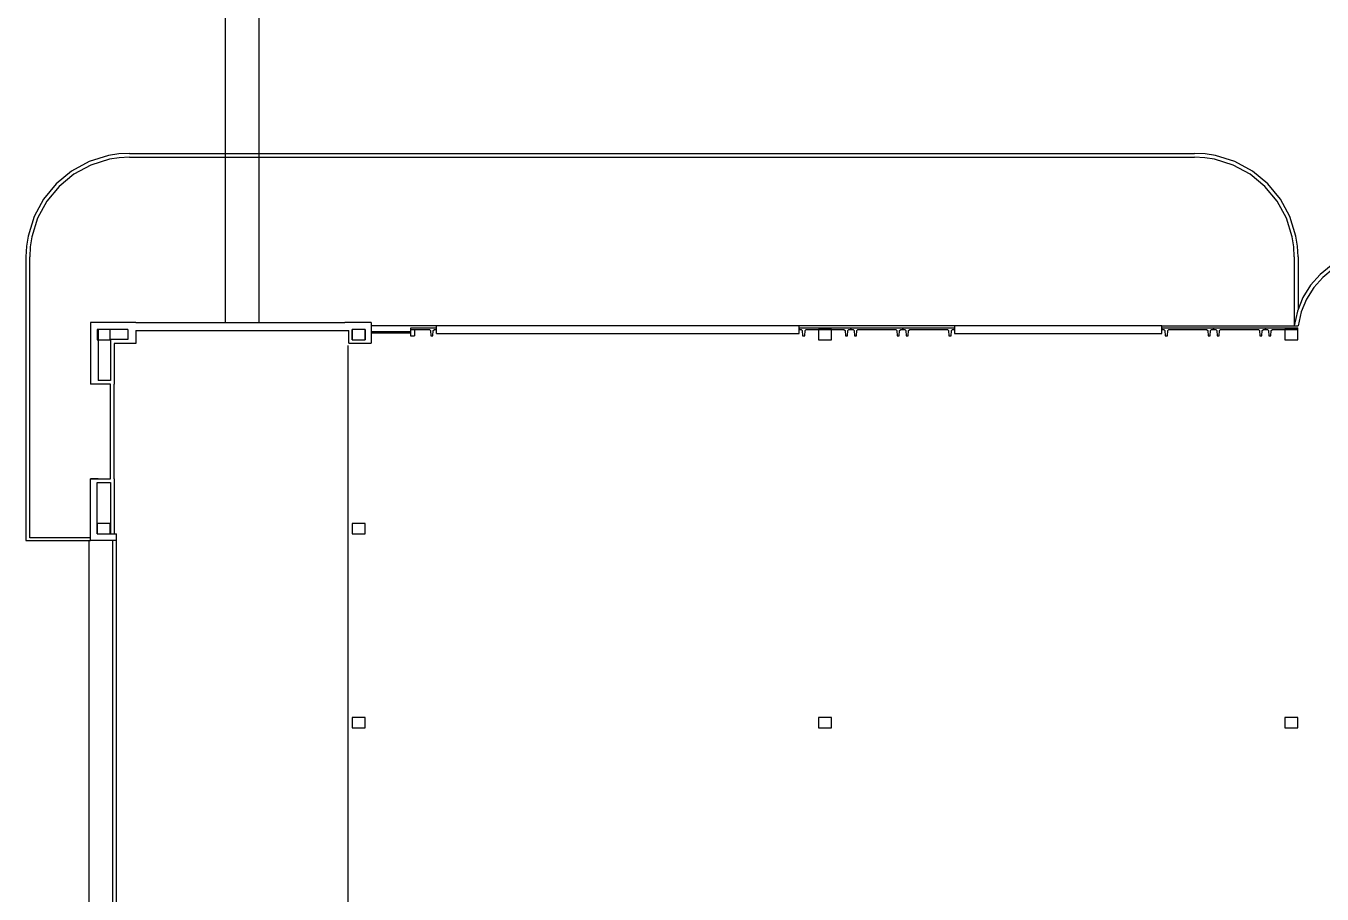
# Model space of a CAD drawing. Header units: metres. Extents: x 2 to 323, y -2 to 254.
# Drawn here: x 64.4 to 114.5, y 105.9 to 139.5 of the extents above; entities that cross this region are included whole.
import ezdxf

# ---------------------------------------------------------------- set-up
doc = ezdxf.new("R2010")
doc.units = ezdxf.units.M
doc.layers.add('REFERENCIA', color=7, linetype='Continuous')

msp = doc.modelspace()

# ---------------------------------------------------------------- linework, layer by layer
at = {"layer": 'REFERENCIA'}
for p, q in [((72.141, 142.404), (72.141, 128.021)), ((73.436, 142.404), (73.436, 128.021)), ((68.446, 134.56), (109.558, 134.56)), ((68.446, 134.56), (109.558, 134.56)), ((68.446, 134.41), (109.558, 134.41)), ((68.446, 134.41), (109.558, 134.41)), ((64.446, 130.56), (64.446, 119.6)), ((64.596, 119.711), (64.596, 130.56)), ((113.408, 130.56), (113.408, 127.901)), ((113.408, 130.56), (113.408, 127.901)), ((113.408, 130.56), (113.408, 127.901)), ((113.558, 130.56), (113.558, 129.165)), ((113.558, 130.56), (113.558, 129.165)), ((113.558, 130.56), (113.558, 128.544)), ((66.936, 128.021), (66.936, 125.641)), ((66.936, 128.021), (66.936, 125.641)), ((68.686, 128.021), (66.936, 128.021)), ((68.686, 128.021), (66.936, 128.021)), ((66.936, 128.021), (66.936, 125.641)), ((66.936, 128.021), (66.936, 125.641)), ((68.686, 128.021), (66.936, 128.021)), ((68.686, 128.021), (66.936, 128.021)), ((67.236, 127.761), (67.236, 125.791)), ((68.386, 127.761), (67.236, 127.761)), ((67.236, 127.761), (67.236, 125.791)), ((68.386, 127.761), (67.236, 127.761)), ((68.496, 128.021), (68.196, 128.021)), ((68.196, 128.021), (68.196, 128.021)), ((68.496, 128.021), (68.196, 128.021)), ((68.196, 128.021), (68.196, 128.021)), ((68.386, 127.761), (68.386, 127.369)), ((68.386, 127.761), (68.386, 127.369)), ((68.496, 128.021), (68.496, 128.021)), ((68.496, 128.021), (68.496, 128.021)), ((68.685, 127.719), (76.906, 127.721)), ((68.685, 127.719), (76.906, 127.721)), ((68.686, 128.021), (76.756, 128.021)), ((68.686, 128.021), (76.756, 128.021)), ((68.686, 128.021), (76.756, 128.021)), ((68.686, 128.021), (76.756, 128.021)), ((68.686, 127.719), (68.686, 127.219)), ((68.686, 127.719), (68.686, 127.219)), ((77.776, 128.021), (76.756, 128.021)), ((77.776, 128.021), (76.756, 128.021)), ((76.906, 127.221), (76.906, 127.721)), ((76.906, 127.221), (76.906, 127.721)), ((77.496, 127.761), (77.046, 127.761)), ((77.546, 127.761), (77.046, 127.761)), ((77.046, 127.361), (77.046, 127.761)), ((77.496, 127.761), (77.046, 127.761)), ((77.546, 127.761), (77.046, 127.761)), ((77.046, 127.361), (77.046, 127.761)), ((77.546, 127.761), (77.546, 127.361)), ((77.546, 127.761), (77.546, 127.361)), ((77.776, 128.021), (77.776, 127.221)), ((77.776, 128.021), (77.776, 127.221)), ((80.296, 127.901), (77.776, 127.901)), ((80.296, 127.901), (77.776, 127.901)), ((77.776, 127.811), (77.776, 127.511)), ((77.776, 127.811), (77.776, 127.511)), ((79.296, 127.661), (77.776, 127.661)), ((79.296, 127.661), (77.776, 127.661)), ((79.296, 127.636), (77.776, 127.636)), ((79.296, 127.636), (77.776, 127.636)), ((79.296, 127.611), (77.776, 127.611)), ((79.296, 127.611), (77.776, 127.611)), ((79.296, 127.811), (79.296, 127.511)), ((79.296, 127.811), (79.296, 127.511)), ((79.446, 127.761), (79.446, 127.511)), ((79.446, 127.761), (79.446, 127.511)), ((94.296, 127.901), (80.296, 127.901)), ((80.296, 127.601), (80.296, 127.901)), ((94.296, 127.901), (80.296, 127.901)), ((80.296, 127.601), (80.296, 127.901)), ((80.296, 127.601), (94.296, 127.601)), ((80.296, 127.601), (94.296, 127.601)), ((94.296, 127.601), (94.296, 127.901)), ((100.296, 127.901), (94.296, 127.901)), ((94.296, 127.601), (94.296, 127.901)), ((100.296, 127.901), (94.296, 127.901)), ((108.296, 127.901), (100.296, 127.901)), ((100.296, 127.901), (100.296, 127.601)), ((108.296, 127.901), (100.296, 127.901)), ((100.296, 127.901), (100.296, 127.601)), ((100.296, 127.601), (108.296, 127.601)), ((100.296, 127.601), (108.296, 127.601)), ((108.296, 127.601), (108.296, 127.901)), ((108.296, 127.901), (113.558, 127.901)), ((108.296, 127.601), (108.296, 127.901)), ((113.546, 127.761), (113.546, 127.814)), ((67.706, 127.369), (67.706, 125.791)), ((68.386, 127.369), (67.706, 127.369)), ((67.706, 127.369), (67.706, 125.791)), ((68.386, 127.369), (67.706, 127.369)), ((67.856, 127.219), (67.856, 125.641)), ((68.686, 127.219), (67.856, 127.219)), ((67.856, 127.219), (67.856, 125.641)), ((68.686, 127.219), (67.856, 127.219)), ((76.906, 127.221), (77.776, 127.221)), ((76.906, 127.221), (77.776, 127.221)), ((77.046, 127.361), (77.546, 127.361)), ((77.046, 127.361), (77.546, 127.361)), ((79.296, 127.511), (79.446, 127.511)), ((79.296, 127.511), (79.446, 127.511)), ((67.706, 125.641), (66.936, 125.641)), ((67.706, 125.641), (66.936, 125.641)), ((67.706, 125.791), (67.236, 125.791)), ((67.706, 125.791), (67.236, 125.791)), ((67.706, 121.981), (67.706, 125.641)), ((67.706, 121.981), (67.706, 125.641)), ((67.856, 121.981), (67.856, 125.641)), ((67.856, 121.981), (67.856, 125.641)), ((67.236, 121.981), (66.936, 121.981)), ((66.936, 121.981), (67.706, 121.981)), ((66.936, 119.601), (66.936, 121.981)), ((67.236, 121.981), (66.936, 121.981)), ((66.936, 121.981), (67.706, 121.981)), ((66.936, 119.601), (66.936, 121.981)), ((67.196, 121.841), (67.716, 121.841)), ((67.196, 119.861), (67.196, 121.841)), ((67.196, 121.841), (67.716, 121.841)), ((67.196, 119.861), (67.196, 121.841)), ((67.716, 121.841), (67.716, 119.861)), ((67.716, 121.841), (67.716, 119.861)), ((67.856, 121.981), (67.856, 119.861)), ((67.856, 121.981), (67.856, 119.861)), ((64.446, 119.6), (66.936, 119.601)), ((66.936, 119.711), (64.596, 119.711)), ((67.796, 119.601), (66.936, 119.601)), ((67.946, 119.601), (66.936, 119.601)), ((67.796, 119.601), (66.936, 119.601)), ((67.946, 119.601), (66.936, 119.601)), ((67.196, 119.861), (67.946, 119.861)), ((67.196, 119.861), (67.946, 119.861)), ((67.796, 98.788), (67.796, 119.601)), ((67.796, 98.788), (67.796, 119.601)), ((67.946, 98.888), (67.946, 119.861)), ((67.946, 98.888), (67.946, 119.861)), ((66.883, 45.561), (66.883, 119.575))]:
    msp.add_line(p, q, dxfattribs=at)
for points in [[(68.446, 134.56), (68.037, 134.539), (67.639, 134.479), (66.889, 134.246), (66.209, 133.877), (65.617, 133.388), (65.129, 132.796), (64.76, 132.117), (64.527, 131.366), (64.466, 130.969), (64.446, 130.56)], [(68.446, 134.56), (68.037, 134.539), (67.639, 134.479), (66.889, 134.246), (66.209, 133.877), (65.617, 133.388), (65.129, 132.796), (64.76, 132.117), (64.527, 131.366), (64.466, 130.969), (64.446, 130.56)], [(68.446, 134.41), (68.052, 134.39), (67.67, 134.332), (66.947, 134.107), (66.293, 133.752), (65.723, 133.282), (65.253, 132.712), (64.898, 132.058), (64.674, 131.336), (64.615, 130.954), (64.596, 130.56)], [(68.446, 134.41), (68.052, 134.39), (67.67, 134.332), (66.947, 134.107), (66.293, 133.752), (65.723, 133.282), (65.253, 132.712), (64.898, 132.058), (64.674, 131.336), (64.615, 130.954), (64.596, 130.56)], [(113.558, 130.56), (113.537, 130.969), (113.477, 131.366), (113.244, 132.117), (112.875, 132.796), (112.386, 133.388), (111.794, 133.877), (111.115, 134.246), (110.364, 134.479), (109.967, 134.539), (109.558, 134.56)], [(113.558, 130.56), (113.537, 130.969), (113.477, 131.366), (113.244, 132.117), (112.875, 132.796), (112.386, 133.388), (111.794, 133.877), (111.115, 134.246), (110.364, 134.479), (109.967, 134.539), (109.558, 134.56)], [(113.408, 130.56), (113.388, 130.954), (113.33, 131.336), (113.105, 132.058), (112.75, 132.712), (112.28, 133.282), (111.711, 133.752), (111.057, 134.107), (110.334, 134.332), (109.952, 134.39), (109.558, 134.41)], [(113.408, 130.56), (113.388, 130.954), (113.33, 131.336), (113.105, 132.058), (112.75, 132.712), (112.28, 133.282), (111.711, 133.752), (111.057, 134.107), (110.334, 134.332), (109.952, 134.39), (109.558, 134.41)], [(116.428, 130.793), (115.858, 130.694), (115.326, 130.503), (114.84, 130.228), (114.408, 129.879), (114.041, 129.463), (113.746, 128.989), (113.532, 128.466), (113.408, 127.901)], [(116.412, 130.642), (115.875, 130.543), (115.374, 130.359), (114.916, 130.098), (114.509, 129.767), (114.162, 129.374), (113.882, 128.927), (113.678, 128.433), (113.558, 127.901)], [(113.546, 127.811), (112.296, 127.811), (112.296, 127.761), (112.376, 127.761), (112.418, 127.721), (112.431, 127.511), (112.511, 127.511), (112.523, 127.721), (112.566, 127.761), (113.55, 127.761)], [(76.874, 127.131), (76.874, 82.281), (75.572, 80.191), (73.424, 80.191), (73.424, 67.661), (76.824, 67.661), (76.824, 37.361)]]:
    msp.add_lwpolyline(points, dxfattribs=at)
for points in [[(67.196, 127.361), (67.696, 127.361), (67.696, 127.761), (67.196, 127.761), (67.196, 127.361)], [(67.196, 127.361), (67.696, 127.361), (67.696, 127.761), (67.196, 127.761), (67.196, 127.361)], [(67.196, 127.361), (67.696, 127.361), (67.696, 127.761), (67.196, 127.761), (67.196, 127.361)], [(67.196, 127.361), (67.696, 127.361), (67.696, 127.761), (67.196, 127.761), (67.196, 127.361)], [(77.046, 127.361), (77.546, 127.361), (77.546, 127.761), (77.046, 127.761), (77.046, 127.361)], [(77.046, 127.361), (77.546, 127.361), (77.546, 127.761), (77.046, 127.761), (77.046, 127.361)], [(77.046, 127.361), (77.546, 127.361), (77.546, 127.761), (77.046, 127.761), (77.046, 127.361)], [(77.046, 127.361), (77.546, 127.361), (77.546, 127.761), (77.046, 127.761), (77.046, 127.361)], [(79.296, 127.811), (79.296, 127.761), (80.026, 127.761), (80.068, 127.721), (80.081, 127.511), (80.161, 127.511), (80.173, 127.721), (80.216, 127.761), (80.296, 127.761), (80.296, 127.811), (79.296, 127.811)], [(79.296, 127.811), (79.296, 127.761), (80.026, 127.761), (80.068, 127.721), (80.081, 127.511), (80.161, 127.511), (80.173, 127.721), (80.216, 127.761), (80.296, 127.761), (80.296, 127.811), (79.296, 127.811)], [(94.296, 127.811), (94.296, 127.761), (94.376, 127.761), (94.418, 127.721), (94.431, 127.511), (94.511, 127.511), (94.523, 127.721), (94.566, 127.761), (96.026, 127.761), (96.068, 127.721), (96.081, 127.511), (96.161, 127.511), (96.173, 127.721), (96.216, 127.761), (96.296, 127.761), (96.296, 127.811), (94.296, 127.811)], [(94.296, 127.811), (94.296, 127.761), (94.376, 127.761), (94.418, 127.721), (94.431, 127.511), (94.511, 127.511), (94.523, 127.721), (94.566, 127.761), (96.026, 127.761), (96.068, 127.721), (96.081, 127.511), (96.161, 127.511), (96.173, 127.721), (96.216, 127.761), (96.296, 127.761), (96.296, 127.811), (94.296, 127.811)], [(95.046, 127.361), (95.546, 127.361), (95.546, 127.761), (95.046, 127.761), (95.046, 127.361)], [(95.046, 127.361), (95.546, 127.361), (95.546, 127.761), (95.046, 127.761), (95.046, 127.361)], [(95.046, 127.361), (95.546, 127.361), (95.546, 127.761), (95.046, 127.761), (95.046, 127.361)], [(95.046, 127.361), (95.546, 127.361), (95.546, 127.761), (95.046, 127.761), (95.046, 127.361)], [(96.296, 127.811), (96.296, 127.761), (96.376, 127.761), (96.418, 127.721), (96.431, 127.511), (96.511, 127.511), (96.523, 127.721), (96.566, 127.761), (98.026, 127.761), (98.068, 127.721), (98.081, 127.511), (98.161, 127.511), (98.173, 127.721), (98.216, 127.761), (98.296, 127.761), (98.296, 127.811), (96.296, 127.811)], [(96.296, 127.811), (96.296, 127.761), (96.376, 127.761), (96.418, 127.721), (96.431, 127.511), (96.511, 127.511), (96.523, 127.721), (96.566, 127.761), (98.026, 127.761), (98.068, 127.721), (98.081, 127.511), (98.161, 127.511), (98.173, 127.721), (98.216, 127.761), (98.296, 127.761), (98.296, 127.811), (96.296, 127.811)], [(98.296, 127.811), (98.296, 127.761), (98.376, 127.761), (98.418, 127.721), (98.431, 127.511), (98.511, 127.511), (98.523, 127.721), (98.566, 127.761), (100.026, 127.761), (100.068, 127.721), (100.081, 127.511), (100.161, 127.511), (100.173, 127.721), (100.216, 127.761), (100.296, 127.761), (100.296, 127.811), (98.296, 127.811)], [(98.296, 127.811), (98.296, 127.761), (98.376, 127.761), (98.418, 127.721), (98.431, 127.511), (98.511, 127.511), (98.523, 127.721), (98.566, 127.761), (100.026, 127.761), (100.068, 127.721), (100.081, 127.511), (100.161, 127.511), (100.173, 127.721), (100.216, 127.761), (100.296, 127.761), (100.296, 127.811), (98.296, 127.811)], [(108.296, 127.811), (108.296, 127.761), (108.376, 127.761), (108.418, 127.721), (108.431, 127.511), (108.511, 127.511), (108.523, 127.721), (108.566, 127.761), (110.026, 127.761), (110.068, 127.721), (110.081, 127.511), (110.161, 127.511), (110.173, 127.721), (110.216, 127.761), (110.296, 127.761), (110.296, 127.811), (108.296, 127.811)], [(108.296, 127.811), (108.296, 127.761), (108.376, 127.761), (108.418, 127.721), (108.431, 127.511), (108.511, 127.511), (108.523, 127.721), (108.566, 127.761), (110.026, 127.761), (110.068, 127.721), (110.081, 127.511), (110.161, 127.511), (110.173, 127.721), (110.216, 127.761), (110.296, 127.761), (110.296, 127.811), (108.296, 127.811)], [(110.296, 127.811), (110.296, 127.761), (110.376, 127.761), (110.418, 127.721), (110.431, 127.511), (110.511, 127.511), (110.523, 127.721), (110.566, 127.761), (112.026, 127.761), (112.068, 127.721), (112.081, 127.511), (112.161, 127.511), (112.173, 127.721), (112.216, 127.761), (112.296, 127.761), (112.296, 127.811), (110.296, 127.811)], [(110.296, 127.811), (110.296, 127.761), (110.376, 127.761), (110.418, 127.721), (110.431, 127.511), (110.511, 127.511), (110.523, 127.721), (110.566, 127.761), (112.026, 127.761), (112.068, 127.721), (112.081, 127.511), (112.161, 127.511), (112.173, 127.721), (112.216, 127.761), (112.296, 127.761), (112.296, 127.811), (110.296, 127.811)], [(113.046, 127.361), (113.546, 127.361), (113.546, 127.761), (113.046, 127.761), (113.046, 127.361)], [(113.046, 127.361), (113.546, 127.361), (113.546, 127.761), (113.046, 127.761), (113.046, 127.361)], [(113.046, 127.361), (113.546, 127.361), (113.546, 127.761), (113.046, 127.761), (113.046, 127.361)], [(113.046, 127.361), (113.546, 127.361), (113.546, 127.761), (113.046, 127.761), (113.046, 127.361)], [(67.196, 119.861), (67.696, 119.861), (67.696, 120.261), (67.196, 120.261), (67.196, 119.861)], [(67.196, 119.861), (67.696, 119.861), (67.696, 120.261), (67.196, 120.261), (67.196, 119.861)], [(67.196, 119.861), (67.696, 119.861), (67.696, 120.261), (67.196, 120.261), (67.196, 119.861)], [(67.196, 119.861), (67.696, 119.861), (67.696, 120.261), (67.196, 120.261), (67.196, 119.861)], [(77.046, 119.861), (77.546, 119.861), (77.546, 120.261), (77.046, 120.261), (77.046, 119.861)], [(77.046, 119.861), (77.546, 119.861), (77.546, 120.261), (77.046, 120.261), (77.046, 119.861)], [(77.046, 119.861), (77.546, 119.861), (77.546, 120.261), (77.046, 120.261), (77.046, 119.861)], [(77.046, 119.861), (77.546, 119.861), (77.546, 120.261), (77.046, 120.261), (77.046, 119.861)], [(77.046, 112.361), (77.546, 112.361), (77.546, 112.761), (77.046, 112.761), (77.046, 112.361)], [(77.046, 112.361), (77.546, 112.361), (77.546, 112.761), (77.046, 112.761), (77.046, 112.361)], [(77.046, 112.361), (77.546, 112.361), (77.546, 112.761), (77.046, 112.761), (77.046, 112.361)], [(77.046, 112.361), (77.546, 112.361), (77.546, 112.761), (77.046, 112.761), (77.046, 112.361)], [(95.046, 112.361), (95.546, 112.361), (95.546, 112.761), (95.046, 112.761), (95.046, 112.361)], [(95.046, 112.361), (95.546, 112.361), (95.546, 112.761), (95.046, 112.761), (95.046, 112.361)], [(95.046, 112.361), (95.546, 112.361), (95.546, 112.761), (95.046, 112.761), (95.046, 112.361)], [(95.046, 112.361), (95.546, 112.361), (95.546, 112.761), (95.046, 112.761), (95.046, 112.361)], [(113.045, 112.361), (113.545, 112.361), (113.545, 112.761), (113.045, 112.761), (113.045, 112.361)], [(113.046, 112.361), (113.546, 112.361), (113.546, 112.761), (113.046, 112.761), (113.046, 112.361)], [(113.046, 112.361), (113.546, 112.361), (113.546, 112.761), (113.046, 112.761), (113.046, 112.361)], [(113.046, 112.361), (113.546, 112.361), (113.546, 112.761), (113.046, 112.761), (113.046, 112.361)], [(113.046, 112.361), (113.546, 112.361), (113.546, 112.761), (113.046, 112.761), (113.046, 112.361)]]:
    msp.add_lwpolyline(points, close=True, dxfattribs=at)

doc.saveas('drawing.dxf')
